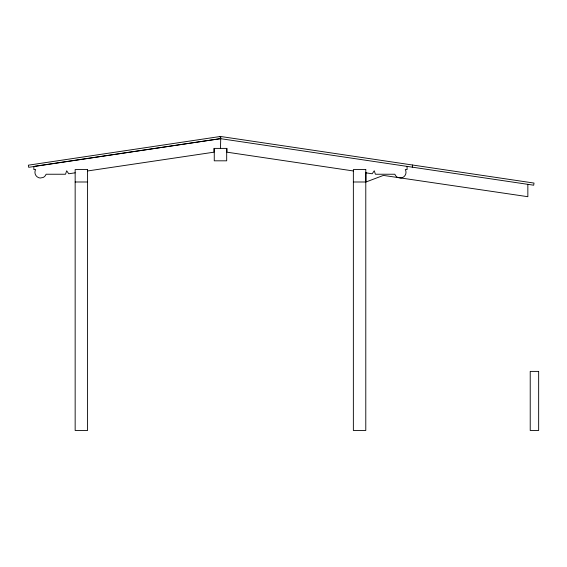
<?xml version="1.0" encoding="UTF-8"?>
<svg xmlns="http://www.w3.org/2000/svg" width="567" height="567" viewBox="0 0 567 567"><rect width="100%" height="100%" fill="white"/><g stroke="black" fill="none" stroke-linecap="round" stroke-linejoin="round"><path stroke-width="0.85" d="M412.294 167.166L412.613 165.025M34.736 166.259L220.471 138.653L533.696 185.211L534.015 183.07L220.79 136.512L220.471 148.391M75.156 172.815L68.749 173.764L66.665 170.795L65.538 174.239L46.062 174.239A5.741 5.741 0 0 1 43.106 177.492L40.165 178.017L38.719 177.698A5.741 5.741 0 0 1 35.26 170.355L35.664 169.568L33.857 169.568L33.857 166.393M87.58 170.965L213.986 152.176L213.986 148.391L226.956 148.391L226.956 152.176L353.361 170.965M75.156 181.993L87.58 181.993M353.361 181.993L365.786 181.993M365.786 172.815L372.2 173.764L374.277 170.795L375.404 174.239L394.88 174.239A5.741 5.741 0 0 0 397.836 177.492L400.784 178.017L402.23 177.698A5.741 5.741 0 0 0 405.681 170.355L405.277 169.568L407.085 169.568L407.085 166.393M527.849 184.332L527.849 196.699L383.405 175.409L365.928 182.014L365.928 172.446M226.687 148.391L226.687 160.815L214.262 160.815L214.262 148.391M220.152 136.512L28.35 165.181L28.669 167.315L220.471 138.653L220.152 136.512M87.58 169.568L75.156 169.568L75.156 430.488L87.58 430.488L87.58 169.568M365.786 169.568L353.361 169.568L353.361 430.488L365.786 430.488L365.786 169.568M538.65 371.392L530.223 371.392L530.223 430.488L538.65 430.488L538.65 371.392"/></g></svg>
